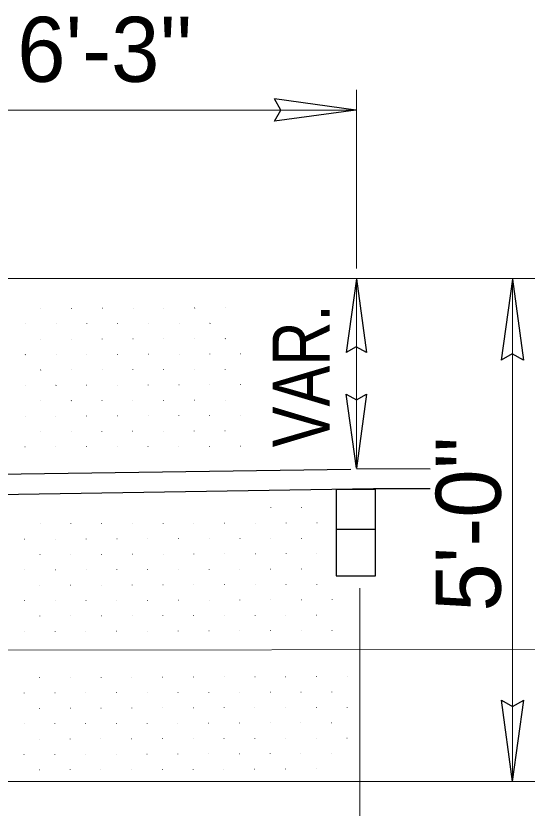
# Model space of a CAD drawing. Extents: x 569 to 948, y 15 to 283.
# Drawn here: x 782.35 to 792.98, y 218.65 to 235.12 of the extents above; entities that cross this region are included whole.
import ezdxf

# ---------------------------------------------------------------- set-up
doc = ezdxf.new("R2010")
doc.units = 0
doc.header["$LTSCALE"] = 0.54
doc.layers.add('1', color=7, linetype='Continuous', lineweight=13)
doc.layers.add('2', color=7, linetype='Continuous', lineweight=13)
doc.layers.add('60', color=7, linetype='Continuous')

msp = doc.modelspace()

# ---------------------------------------------------------------- linework, layer by layer
at = {"layer": '1', "lineweight": 25}
for p, q in [((789.4305, 229.6557), (789.2197, 228.1213)), ((789.4305, 229.6557), (789.6413, 228.1213)), ((789.432, 225.7189), (789.2212, 227.2533))]:
    msp.add_line(p, q, dxfattribs=at)
at = {"layer": '1'}
for points in [[(782.8744, 229.0378), (782.8723, 229.0358), (782.8744, 229.0378)], [(783.5136, 229.0399), (783.5115, 229.0378), (783.5136, 229.0399)], [(784.1527, 229.0419), (784.1507, 229.0399), (784.1527, 229.0419)], [(784.7918, 229.044), (784.7898, 229.0419), (784.7918, 229.044)], [(785.431, 229.0461), (785.429, 229.044), (785.431, 229.0461)], [(786.0703, 229.0482), (786.0681, 229.0461), (786.0703, 229.0482)], [(786.7094, 229.0503), (786.7073, 229.0482), (786.7094, 229.0503)], [(782.5537, 228.7172), (782.5517, 228.7151), (782.5537, 228.7172)], [(783.1929, 228.7193), (783.1908, 228.7172), (783.1929, 228.7193)], [(783.8321, 228.7213), (783.83, 228.7193), (783.8321, 228.7213)], [(784.4713, 228.7234), (784.4692, 228.7213), (784.4713, 228.7234)], [(785.1104, 228.7254), (785.1083, 228.7234), (785.1104, 228.7254)], [(785.7496, 228.7275), (785.7475, 228.7254), (785.7496, 228.7275)], [(786.3888, 228.7297), (786.3867, 228.7275), (786.3888, 228.7297)], [(782.8723, 228.3986), (782.8703, 228.3966), (782.8723, 228.3986)], [(783.5115, 228.4007), (783.5093, 228.3986), (783.5115, 228.4007)], [(784.1507, 228.4028), (784.1485, 228.4007), (784.1507, 228.4028)], [(784.7898, 228.4048), (784.7878, 228.4028), (784.7898, 228.4048)], [(785.429, 228.4069), (785.4269, 228.4048), (785.429, 228.4069)], [(786.0681, 228.4089), (786.0661, 228.4069), (786.0681, 228.4089)], [(786.7073, 228.4111), (786.7053, 228.4089), (786.7073, 228.4111)], [(782.5517, 228.078), (782.5496, 228.076), (782.5517, 228.078)], [(783.1908, 228.0801), (783.1888, 228.078), (783.1908, 228.0801)], [(783.83, 228.0821), (783.8279, 228.0801), (783.83, 228.0821)], [(784.4692, 228.0843), (784.4671, 228.0821), (784.4692, 228.0843)], [(785.1083, 228.0863), (785.1063, 228.0843), (785.1083, 228.0863)], [(785.7475, 228.0883), (785.7455, 228.0863), (785.7475, 228.0883)], [(786.3867, 228.0904), (786.3846, 228.0883), (786.3867, 228.0904)], [(787.0259, 228.0925), (787.0238, 228.0904), (787.0259, 228.0925)], [(782.8703, 227.7595), (782.8682, 227.7574), (782.8703, 227.7595)], [(783.5093, 227.7615), (783.5073, 227.7595), (783.5093, 227.7615)], [(784.1485, 227.7636), (784.1465, 227.7615), (784.1485, 227.7636)], [(784.7878, 227.7657), (784.7857, 227.7636), (784.7878, 227.7657)], [(785.4269, 227.7678), (785.4248, 227.7657), (785.4269, 227.7678)], [(786.0661, 227.7698), (786.064, 227.7678), (786.0661, 227.7698)], [(786.7053, 227.7718), (786.7032, 227.7698), (786.7053, 227.7718)], [(782.5496, 227.4388), (782.5475, 227.4368), (782.5496, 227.4388)], [(783.1888, 227.4409), (783.1868, 227.4388), (783.1888, 227.4409)], [(783.8279, 227.4429), (783.8258, 227.4409), (783.8279, 227.4429)], [(784.4671, 227.445), (784.465, 227.4429), (784.4671, 227.445)], [(785.1063, 227.4472), (785.1042, 227.445), (785.1063, 227.4472)], [(785.7455, 227.4492), (785.7434, 227.4472), (785.7455, 227.4492)], [(786.3846, 227.4513), (786.3826, 227.4492), (786.3846, 227.4513)], [(787.0238, 227.4533), (787.0218, 227.4513), (787.0238, 227.4533)], [(782.8682, 227.1203), (782.8661, 227.1182), (782.8682, 227.1203)], [(783.5073, 227.1223), (783.5053, 227.1203), (783.5073, 227.1223)], [(784.1465, 227.1244), (784.1444, 227.1223), (784.1465, 227.1244)], [(784.7857, 227.1264), (784.7836, 227.1244), (784.7857, 227.1264)], [(785.4248, 227.1286), (785.4228, 227.1264), (785.4248, 227.1286)], [(786.064, 227.1307), (786.062, 227.1286), (786.064, 227.1307)], [(786.7032, 227.1327), (786.7012, 227.1307), (786.7032, 227.1327)], [(782.5475, 226.7996), (782.5454, 226.7976), (782.5475, 226.7996)], [(783.1868, 226.8018), (783.1846, 226.7996), (783.1868, 226.8018)], [(783.8258, 226.8038), (783.8238, 226.8018), (783.8258, 226.8038)], [(784.465, 226.8058), (784.463, 226.8038), (784.465, 226.8058)], [(785.1042, 226.8079), (785.1022, 226.8058), (785.1042, 226.8079)], [(785.7434, 226.81), (785.7413, 226.8079), (785.7434, 226.81)], [(786.3826, 226.8121), (786.3805, 226.81), (786.3826, 226.8121)], [(787.0218, 226.8142), (787.0197, 226.8121), (787.0218, 226.8142)], [(782.8661, 226.4811), (782.864, 226.479), (782.8661, 226.4811)], [(783.5053, 226.4832), (783.5032, 226.4811), (783.5053, 226.4832)], [(784.1444, 226.4853), (784.1423, 226.4832), (784.1444, 226.4853)], [(784.7836, 226.4873), (784.7815, 226.4853), (784.7836, 226.4873)], [(785.4228, 226.4893), (785.4207, 226.4873), (785.4228, 226.4893)], [(786.062, 226.4915), (786.0598, 226.4893), (786.062, 226.4915)], [(786.7012, 226.4935), (786.6991, 226.4915), (786.7012, 226.4935)], [(782.5454, 226.1605), (782.5434, 226.1584), (782.5454, 226.1605)], [(783.1846, 226.1625), (783.1825, 226.1605), (783.1846, 226.1625)], [(783.8238, 226.1647), (783.8217, 226.1625), (783.8238, 226.1647)], [(784.463, 226.1667), (784.4609, 226.1647), (784.463, 226.1667)], [(785.1022, 226.1688), (785.1001, 226.1667), (785.1022, 226.1688)], [(785.7413, 226.1708), (785.7393, 226.1688), (785.7413, 226.1708)], [(786.3805, 226.1729), (786.3784, 226.1708), (786.3805, 226.1729)], [(787.0197, 226.175), (787.0177, 226.1729), (787.0197, 226.175)], [(787.6547, 224.8988), (787.6526, 224.8967), (787.6547, 224.8988)], [(788.2939, 224.9008), (788.2918, 224.8988), (788.2939, 224.9008)], [(782.8599, 224.5636), (782.8578, 224.5615), (782.8599, 224.5636)], [(783.499, 224.5657), (783.497, 224.5636), (783.499, 224.5657)], [(784.1382, 224.5677), (784.1362, 224.5657), (784.1382, 224.5677)], [(784.7773, 224.5698), (784.7753, 224.5677), (784.7773, 224.5698)], [(785.4166, 224.5719), (785.4144, 224.5698), (785.4166, 224.5719)], [(786.0558, 224.5739), (786.0537, 224.5719), (786.0558, 224.5739)], [(786.6949, 224.576), (786.6928, 224.5739), (786.6949, 224.576)], [(787.3341, 224.5781), (787.332, 224.576), (787.3341, 224.5781)], [(787.9733, 224.5802), (787.9712, 224.5781), (787.9733, 224.5802)], [(788.6124, 224.5822), (788.6103, 224.5802), (788.6124, 224.5822)], [(788.2918, 224.2616), (788.2898, 224.2596), (788.2918, 224.2616)], [(782.5392, 224.2429), (782.5372, 224.2408), (782.5392, 224.2429)], [(783.1784, 224.2451), (783.1763, 224.2429), (783.1784, 224.2451)], [(783.8176, 224.2471), (783.8156, 224.2451), (783.8176, 224.2471)], [(784.4568, 224.2492), (784.4547, 224.2471), (784.4568, 224.2492)], [(785.0959, 224.2513), (785.0938, 224.2492), (785.0959, 224.2513)], [(785.7352, 224.2533), (785.733, 224.2513), (785.7352, 224.2533)], [(786.3743, 224.2553), (786.3723, 224.2533), (786.3743, 224.2553)], [(787.0134, 224.2574), (787.0114, 224.2553), (787.0134, 224.2574)], [(787.6526, 224.2596), (787.6506, 224.2574), (787.6526, 224.2596)], [(785.4144, 223.9328), (785.4124, 223.9306), (785.4144, 223.9328)], [(786.0537, 223.9348), (786.0516, 223.9328), (786.0537, 223.9348)], [(786.6928, 223.9368), (786.6908, 223.9348), (786.6928, 223.9368)], [(787.332, 223.9388), (787.3299, 223.9368), (787.332, 223.9388)], [(787.9712, 223.941), (787.9691, 223.9388), (787.9712, 223.941)], [(788.6103, 223.9431), (788.6083, 223.941), (788.6103, 223.9431)], [(782.8578, 223.9244), (782.8557, 223.9223), (782.8578, 223.9244)], [(783.497, 223.9265), (783.4948, 223.9244), (783.497, 223.9265)], [(784.1362, 223.9286), (784.1341, 223.9265), (784.1362, 223.9286)], [(784.7753, 223.9306), (784.7733, 223.9286), (784.7753, 223.9306)], [(782.5372, 223.6038), (782.5351, 223.6018), (782.5372, 223.6038)], [(783.1763, 223.6058), (783.1743, 223.6038), (783.1763, 223.6058)], [(783.8156, 223.6079), (783.8134, 223.6058), (783.8156, 223.6079)], [(784.4547, 223.61), (784.4527, 223.6079), (784.4547, 223.61)], [(785.0938, 223.612), (785.0918, 223.61), (785.0938, 223.612)], [(785.733, 223.6142), (785.731, 223.612), (785.733, 223.6142)], [(786.3723, 223.6163), (786.3701, 223.6142), (786.3723, 223.6163)], [(787.0114, 223.6183), (787.0093, 223.6163), (787.0114, 223.6183)], [(787.6506, 223.6203), (787.6485, 223.6183), (787.6506, 223.6203)], [(788.2898, 223.6224), (788.2877, 223.6203), (788.2898, 223.6224)], [(782.8557, 223.2853), (782.8537, 223.2832), (782.8557, 223.2853)], [(783.4948, 223.2873), (783.4928, 223.2853), (783.4948, 223.2873)], [(784.1341, 223.2894), (784.132, 223.2873), (784.1341, 223.2894)], [(784.7733, 223.2914), (784.7712, 223.2894), (784.7733, 223.2914)], [(785.4124, 223.2935), (785.4103, 223.2914), (785.4124, 223.2935)], [(786.0516, 223.2956), (786.0495, 223.2935), (786.0516, 223.2956)], [(786.6908, 223.2977), (786.6887, 223.2956), (786.6908, 223.2977)], [(787.3299, 223.2998), (787.3278, 223.2977), (787.3299, 223.2998)], [(787.9691, 223.3018), (787.9671, 223.2998), (787.9691, 223.3018)], [(788.6083, 223.3039), (788.6063, 223.3018), (788.6083, 223.3039)], [(782.5351, 222.9646), (782.5331, 222.9626), (782.5351, 222.9646)], [(783.1743, 222.9667), (783.1723, 222.9646), (783.1743, 222.9667)], [(783.8134, 222.9688), (783.8113, 222.9667), (783.8134, 222.9688)], [(784.4527, 222.9708), (784.4505, 222.9688), (784.4527, 222.9708)], [(785.0918, 222.9729), (785.0898, 222.9708), (785.0918, 222.9729)], [(785.731, 222.9749), (785.7289, 222.9729), (785.731, 222.9749)], [(786.3701, 222.9771), (786.3681, 222.9749), (786.3701, 222.9771)], [(787.0093, 222.9791), (787.0073, 222.9771), (787.0093, 222.9791)], [(787.6485, 222.9812), (787.6464, 222.9791), (787.6485, 222.9812)], [(788.2877, 222.9833), (788.2856, 222.9812), (788.2877, 222.9833)], [(788.9268, 222.9853), (788.9248, 222.9833), (788.9268, 222.9853)], [(782.8537, 222.6461), (782.8516, 222.644), (782.8537, 222.6461)], [(783.4928, 222.6481), (783.4908, 222.6461), (783.4928, 222.6481)], [(784.132, 222.6503), (784.1299, 222.6481), (784.132, 222.6503)], [(784.7712, 222.6523), (784.7691, 222.6503), (784.7712, 222.6523)], [(785.4103, 222.6543), (785.4083, 222.6523), (785.4103, 222.6543)], [(786.0495, 222.6564), (786.0475, 222.6543), (786.0495, 222.6564)], [(786.6887, 222.6585), (786.6866, 222.6564), (786.6887, 222.6585)], [(787.3278, 222.6606), (787.3258, 222.6585), (787.3278, 222.6606)], [(787.9671, 222.6626), (787.9649, 222.6606), (787.9671, 222.6626)], [(788.6063, 222.6647), (788.6042, 222.6626), (788.6063, 222.6647)], [(782.5331, 222.3254), (782.5309, 222.3233), (782.5331, 222.3254)], [(783.1723, 222.3275), (783.1702, 222.3254), (783.1723, 222.3275)], [(783.8113, 222.3296), (783.8093, 222.3275), (783.8113, 222.3296)], [(784.4505, 222.3317), (784.4485, 222.3296), (784.4505, 222.3317)], [(785.0898, 222.3338), (785.0877, 222.3317), (785.0898, 222.3338)], [(785.7289, 222.3358), (785.7268, 222.3338), (785.7289, 222.3358)], [(786.3681, 222.3378), (786.366, 222.3358), (786.3681, 222.3378)], [(787.0073, 222.3399), (787.0052, 222.3378), (787.0073, 222.3399)], [(787.6464, 222.342), (787.6443, 222.3399), (787.6464, 222.342)], [(788.2856, 222.3441), (788.2835, 222.342), (788.2856, 222.3441)], [(788.9248, 222.3462), (788.9228, 222.3441), (788.9248, 222.3462)], [(782.8495, 221.3678), (782.8474, 221.3656), (782.8495, 221.3678)], [(783.4888, 221.3698), (783.4866, 221.3678), (783.4888, 221.3698)], [(784.1278, 221.3718), (784.1258, 221.3698), (784.1278, 221.3718)], [(784.767, 221.3739), (784.765, 221.3718), (784.767, 221.3739)], [(785.4062, 221.376), (785.4042, 221.3739), (785.4062, 221.376)], [(786.0453, 221.3781), (786.0433, 221.376), (786.0453, 221.3781)], [(786.6846, 221.3801), (786.6824, 221.3781), (786.6846, 221.3801)], [(787.3238, 221.3822), (787.3217, 221.3801), (787.3238, 221.3822)], [(787.9629, 221.3843), (787.9608, 221.3822), (787.9629, 221.3843)], [(788.602, 221.3863), (788.6, 221.3843), (788.602, 221.3863)], [(789.2413, 221.3884), (789.2392, 221.3863), (789.2413, 221.3884)], [(782.5289, 221.0471), (782.5268, 221.045), (782.5289, 221.0471)], [(783.168, 221.0492), (783.166, 221.0471), (783.168, 221.0492)], [(783.8073, 221.0513), (783.8052, 221.0492), (783.8073, 221.0513)], [(784.4464, 221.0533), (784.4443, 221.0513), (784.4464, 221.0533)], [(785.0856, 221.0553), (785.0835, 221.0533), (785.0856, 221.0553)], [(785.7248, 221.0575), (785.7227, 221.0553), (785.7248, 221.0575)], [(786.3639, 221.0595), (786.3618, 221.0575), (786.3639, 221.0595)], [(787.0032, 221.0616), (787.001, 221.0595), (787.0032, 221.0616)], [(787.6423, 221.0637), (787.6403, 221.0616), (787.6423, 221.0637)], [(788.2814, 221.0658), (788.2794, 221.0637), (788.2814, 221.0658)], [(788.9206, 221.0678), (788.9186, 221.0658), (788.9206, 221.0678)], [(782.8474, 220.7285), (782.8454, 220.7265), (782.8474, 220.7285)], [(783.4866, 220.7307), (783.4845, 220.7285), (783.4866, 220.7307)], [(784.1258, 220.7327), (784.1237, 220.7307), (784.1258, 220.7327)], [(784.765, 220.7348), (784.7628, 220.7327), (784.765, 220.7348)], [(785.4042, 220.7368), (785.4021, 220.7348), (785.4042, 220.7368)], [(786.0433, 220.7389), (786.0413, 220.7368), (786.0433, 220.7389)], [(786.6824, 220.741), (786.6804, 220.7389), (786.6824, 220.741)], [(787.3217, 220.743), (787.3196, 220.741), (787.3217, 220.743)], [(787.9608, 220.7451), (787.9588, 220.743), (787.9608, 220.7451)], [(788.6, 220.7472), (788.5979, 220.7451), (788.6, 220.7472)], [(789.2392, 220.7493), (789.2371, 220.7472), (789.2392, 220.7493)], [(782.5268, 220.4079), (782.5248, 220.4058), (782.5268, 220.4079)], [(783.166, 220.4099), (783.1639, 220.4079), (783.166, 220.4099)], [(783.8052, 220.4121), (783.8031, 220.4099), (783.8052, 220.4121)], [(784.4443, 220.4142), (784.4423, 220.4121), (784.4443, 220.4142)], [(785.0835, 220.4162), (785.0814, 220.4142), (785.0835, 220.4162)], [(785.7227, 220.4183), (785.7207, 220.4162), (785.7227, 220.4183)], [(786.3618, 220.4203), (786.3598, 220.4183), (786.3618, 220.4203)], [(787.001, 220.4224), (786.9989, 220.4203), (787.001, 220.4224)], [(787.6403, 220.4244), (787.6381, 220.4224), (787.6403, 220.4244)], [(788.2794, 220.4266), (788.2773, 220.4244), (788.2794, 220.4266)], [(788.9186, 220.4287), (788.9165, 220.4266), (788.9186, 220.4287)], [(782.8454, 220.0893), (782.8433, 220.0873), (782.8454, 220.0893)], [(783.4845, 220.0914), (783.4825, 220.0893), (783.4845, 220.0914)], [(784.1237, 220.0935), (784.1217, 220.0914), (784.1237, 220.0935)], [(784.7628, 220.0956), (784.7608, 220.0935), (784.7628, 220.0956)], [(785.4021, 220.0977), (785.3999, 220.0956), (785.4021, 220.0977)], [(786.0413, 220.0997), (786.0392, 220.0977), (786.0413, 220.0997)], [(786.6804, 220.1018), (786.6783, 220.0997), (786.6804, 220.1018)], [(787.3196, 220.1038), (787.3175, 220.1018), (787.3196, 220.1038)], [(787.9588, 220.1059), (787.9567, 220.1038), (787.9588, 220.1059)], [(788.5979, 220.108), (788.5959, 220.1059), (788.5979, 220.108)], [(789.2371, 220.1101), (789.2351, 220.108), (789.2371, 220.1101)], [(782.5248, 219.7688), (782.5227, 219.7667), (782.5248, 219.7688)], [(783.1639, 219.7708), (783.1618, 219.7688), (783.1639, 219.7708)], [(783.8031, 219.7728), (783.8011, 219.7708), (783.8031, 219.7728)], [(784.4423, 219.775), (784.4402, 219.7728), (784.4423, 219.775)], [(785.0814, 219.777), (785.0793, 219.775), (785.0814, 219.777)], [(785.7207, 219.7791), (785.7185, 219.777), (785.7207, 219.7791)], [(786.3598, 219.7812), (786.3578, 219.7791), (786.3598, 219.7812)], [(786.9989, 219.7833), (786.9969, 219.7812), (786.9989, 219.7833)], [(787.6381, 219.7853), (787.6361, 219.7833), (787.6381, 219.7853)], [(788.2773, 219.7873), (788.2753, 219.7853), (788.2773, 219.7873)], [(788.9165, 219.7895), (788.9144, 219.7873), (788.9165, 219.7895)], [(782.8433, 219.4502), (782.8412, 219.4482), (782.8433, 219.4502)], [(783.4825, 219.4523), (783.4803, 219.4502), (783.4825, 219.4523)], [(784.1217, 219.4543), (784.1196, 219.4523), (784.1217, 219.4543)], [(784.7608, 219.4564), (784.7588, 219.4543), (784.7608, 219.4564)], [(785.3999, 219.4585), (785.3979, 219.4564), (785.3999, 219.4585)], [(786.0392, 219.4605), (786.0371, 219.4585), (786.0392, 219.4605)], [(786.6783, 219.4626), (786.6763, 219.4605), (786.6783, 219.4626)], [(787.3175, 219.4647), (787.3154, 219.4626), (787.3175, 219.4647)], [(787.9567, 219.4668), (787.9546, 219.4647), (787.9567, 219.4668)], [(788.5959, 219.4688), (788.5938, 219.4668), (788.5959, 219.4688)]]:
    msp.add_lwpolyline(points, dxfattribs=at)
at = {"layer": '1', "lineweight": 25}
for points in [[(789.6413, 228.1213), (789.4283, 228.2399), (789.2197, 228.1213)], [(789.2212, 227.2533), (789.4342, 227.1347), (789.6428, 227.2533), (789.432, 225.7189)]]:
    msp.add_lwpolyline(points, dxfattribs=at)
at = {"layer": '2'}
for p, q in [((789.4313, 229.8648), (789.4313, 233.5797)), ((789.3627, 233.1573), (779.4741, 233.1563)), ((789.4313, 225.7604), (789.4313, 229.6559)), ((792.6718, 229.6481), (792.6747, 219.2131)), ((789.502, 223.2259), (789.502, 210.8523)), ((818.3243, 221.9711), (769.7119, 221.9275))]:
    msp.add_line(p, q, dxfattribs=at)
at = {"layer": '2', "lineweight": 25}
for p, q in [((789.4187, 233.1581), (787.7308, 233.3898)), ((789.4187, 233.1581), (787.7308, 232.926)), ((807.8183, 229.6552), (779.4716, 229.6563)), ((792.6709, 229.6477), (792.4396, 227.9598)), ((792.6709, 229.6477), (792.9034, 227.9599)), ((760.594, 225.2942), (789.3121, 225.6998)), ((789.4309, 225.7076), (790.9637, 225.7074)), ((760.459, 224.8213), (789.7851, 225.2942)), ((789.7851, 225.2942), (790.9637, 225.2941)), ((789.011, 224.4485), (789.8275, 224.4485)), ((792.6756, 219.2072), (792.4433, 220.895)), ((792.6756, 219.2072), (792.907, 220.8952)), ((749.0564, 219.1864), (818.3243, 219.2289))]:
    msp.add_line(p, q, dxfattribs=at)
for points in [[(787.7308, 232.926), (787.8613, 233.1603), (787.7308, 233.3898)], [(792.9034, 227.9599), (792.669, 228.0904), (792.4396, 227.9598)], [(792.4433, 220.895), (792.6775, 220.7645), (792.907, 220.8952)]]:
    msp.add_lwpolyline(points, dxfattribs=at)
msp.add_lwpolyline([(789.011, 223.4812), (789.8273, 223.4812), (789.8273, 225.2768), (789.011, 225.2768)], close=True, dxfattribs=at)

# ---------------------------------------------------------------- texts
at = {"layer": '2', "width": 0.8}
msp.add_text('VAR.', height=1.189, rotation=90, dxfattribs=at).set_placement((788.8775, 226.1511))
at = {"layer": '60'}
msp.add_text("6'-3''", height=1.351, dxfattribs=at).set_placement((782.3818, 233.7467))
msp.add_text("5'-0''", height=1.351, rotation=90, dxfattribs=at).set_placement((792.4303, 222.7373))

doc.saveas('drawing.dxf')
